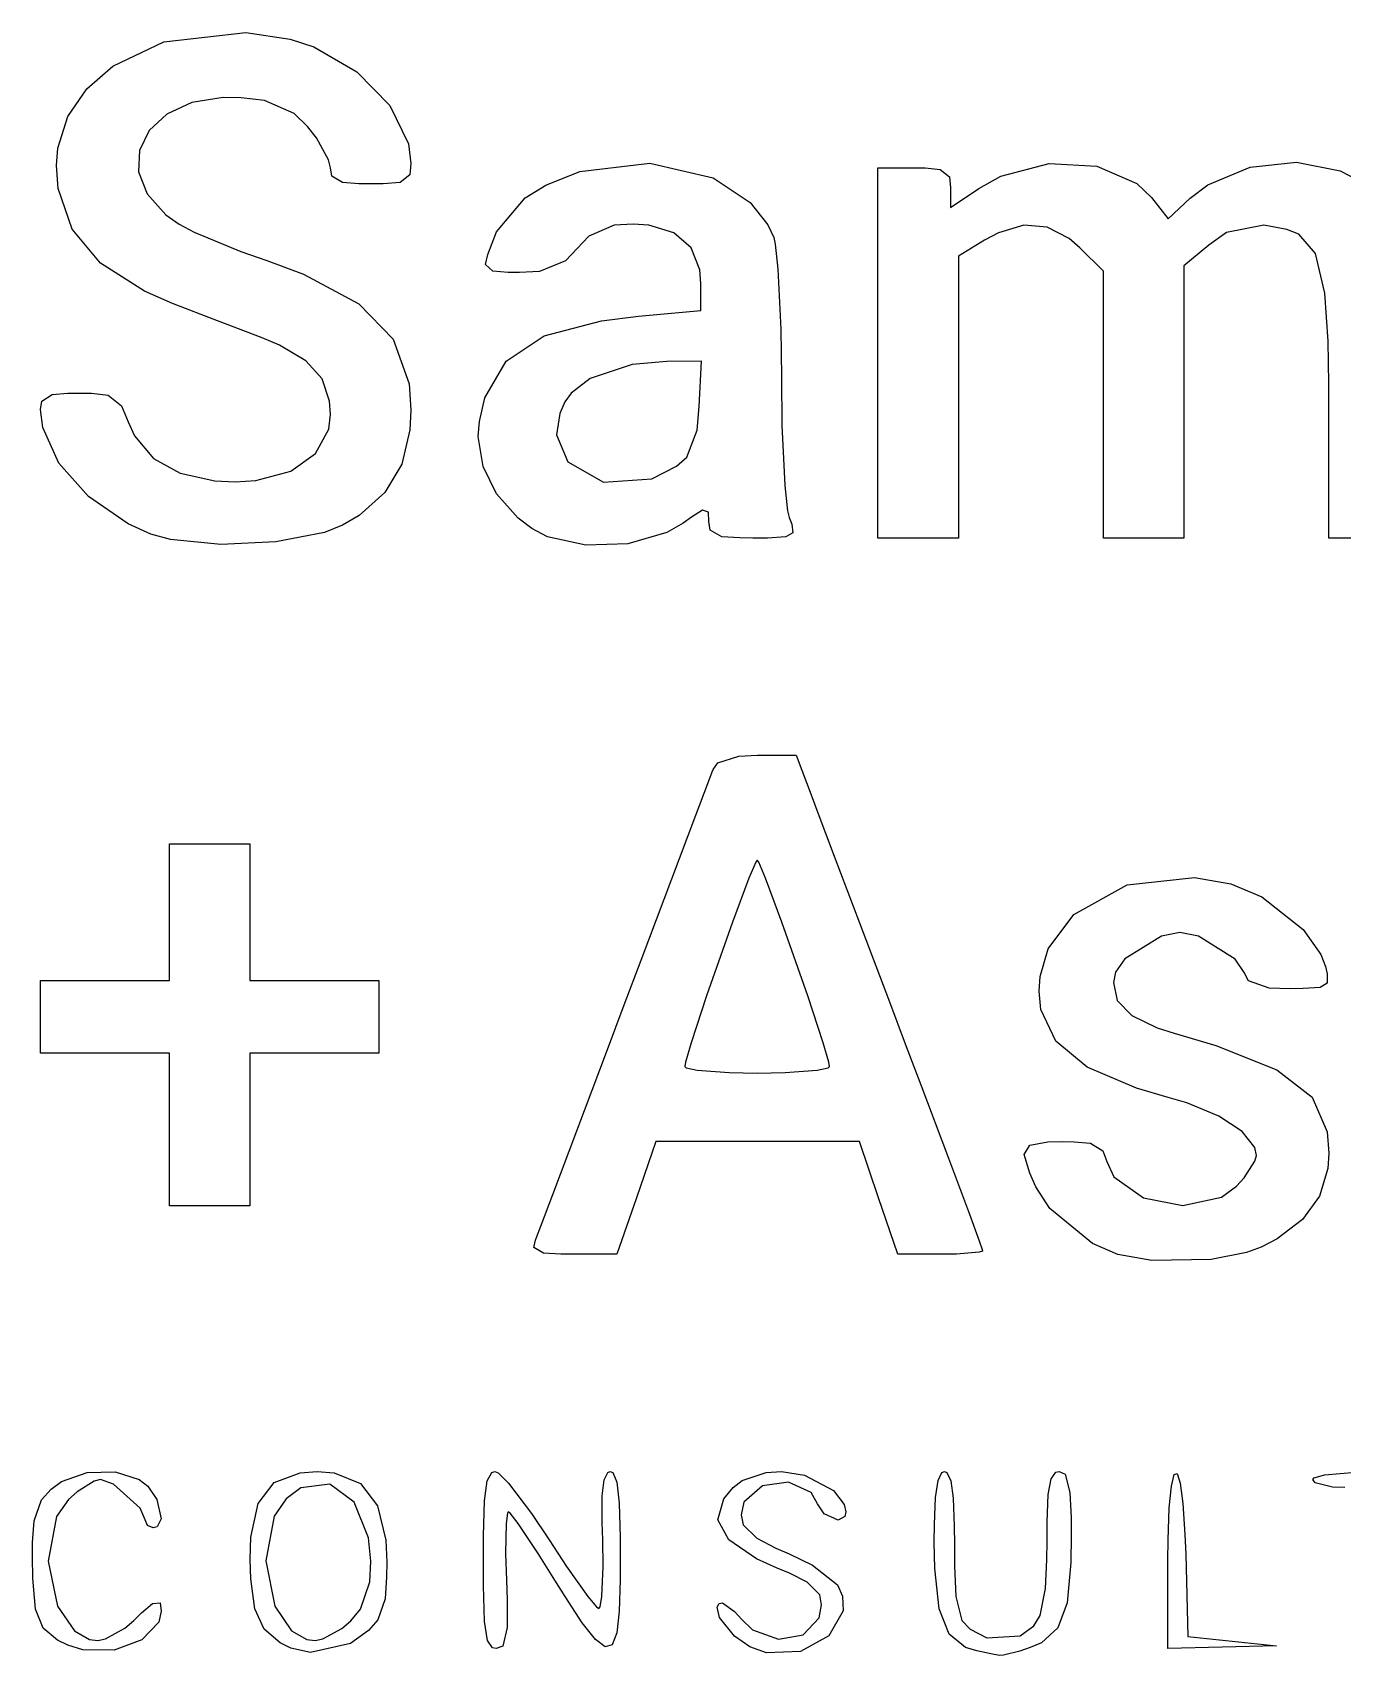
# Model space of a CAD drawing. Extents: x 2 to 500, y 3 to 208.
# Drawn here: x 2 to 164.7, y 2.8 to 204.4 of the extents above; entities that cross this region are included whole.
import ezdxf

# ---------------------------------------------------------------- set-up
doc = ezdxf.new("R2010")
doc.units = 0

msp = doc.modelspace()

# ---------------------------------------------------------------- linework, layer by layer
for p, q in [((18.292941, 203.278228), (28.482402, 204.444878)), ((28.482402, 204.444878), (33.991373, 203.620818)), ((11.995747, 200.276054), (18.292941, 203.278228)), ((33.991373, 203.620818), (36.956088, 202.662032)), ((36.956088, 202.662032), (42.29093, 199.562121)), ((8.733274, 197.421532), (11.995747, 200.276054)), ((42.29093, 199.562121), (46.381617, 195.350479)), ((6.403024, 193.984029), (8.733274, 197.421532)), ((21.787056, 195.732342), (18.689772, 194.298715)), ((25.691789, 196.368426), (21.787056, 195.732342)), ((27.917987, 196.328214), (25.691789, 196.368426)), ((30.795982, 196.002675), (27.917987, 196.328214)), ((34.514535, 194.392905), (30.795982, 196.002675)), ((5.162452, 190.048812), (6.403024, 193.984029)), ((18.689772, 194.298715), (16.49262, 192.256906)), ((36.167987, 192.756769), (34.514535, 194.392905)), ((46.381617, 195.350479), (48.6865, 190.584769)), ((16.49262, 192.256906), (15.288283, 189.796277)), ((37.267604, 191.369515), (36.167987, 192.756769)), ((5, 187.921206), (5.162452, 190.048812)), ((15.288283, 189.796277), (15.169441, 187.106192)), ((38.776536, 188.623508), (37.267604, 191.369515)), ((48.6865, 190.584769), (49, 188.168409)), ((5.210474, 185.041355), (5, 187.921206)), ((39, 187.602972), (38.776536, 188.623508)), ((39.173739, 186.569674), (39, 187.602972)), ((49, 188.168409), (48.878652, 186.760509)), ((69.990853, 187.164764), (78.64852, 188.199954)), ((78.64852, 188.199954), (86.518693, 186.383707)), ((107, 164.618749), (107, 187.618749)), ((107, 187.618749), (111.5, 187.618749)), ((111.5, 187.618749), (112.875874, 187.605341)), ((112.875874, 187.605341), (114.7338, 187.43332)), ((122.246192, 186.574662), (128.242111, 188.150275)), ((128.242111, 188.150275), (134.179986, 187.836661)), ((134.179986, 187.836661), (139.141804, 185.682304)), ((147.96415, 185.509558), (153.217028, 187.717016)), ((153.217028, 187.717016), (158.959905, 188.326857)), ((158.959905, 188.326857), (164.386483, 187.25346)), ((15.169441, 187.106192), (16.228778, 184.376011)), ((40.519495, 185.79453), (39.173739, 186.569674)), ((42.54482, 185.633691), (40.519495, 185.79453)), ((44, 185.618749), (42.54482, 185.633691)), ((45.562144, 185.630157), (44, 185.618749)), ((47.644225, 185.79453), (45.562144, 185.630157)), ((48.878652, 186.760509), (47.644225, 185.79453)), ((65.764625, 185.48605), (69.990853, 187.164764)), ((86.518693, 186.383707), (91.138542, 183.327038)), ((114.7338, 187.43332), (115.876066, 186.488483)), ((115.876066, 186.488483), (116, 185.148886)), ((119.513344, 185.063242), (122.246192, 186.574662)), ((139.141804, 185.682304), (140.969811, 183.929998)), ((164.386483, 187.25346), (166.72919, 186.058789)), ((6.930876, 179.986574), (5.210474, 185.041355)), ((16.228778, 184.376011), (18.558974, 181.795098)), ((59.640823, 179.650234), (63.201823, 183.895764)), ((63.201823, 183.895764), (65.764625, 185.48605)), ((116, 185.148886), (116, 182.679022)), ((116, 182.679022), (119.513344, 185.063242)), ((140.969811, 183.929998), (143.046859, 181.28946)), ((143.046859, 181.28946), (145.773429, 183.833479)), ((145.773429, 183.833479), (147.96415, 185.509558)), ((18.558974, 181.795098), (20.229608, 180.619792)), ((91.138542, 183.327038), (93.309157, 180.551234)), ((10.465248, 175.774731), (6.930876, 179.986574)), ((20.229608, 180.619792), (22.09903, 179.645383)), ((22.09903, 179.645383), (27.890251, 177.232031)), ((58.536738, 176.868749), (59.640823, 179.650234)), ((74.251065, 180.501339), (71.107417, 179.14152)), ((76.588894, 180.618749), (74.251065, 180.501339)), ((78.527621, 180.499637), (76.588894, 180.618749)), ((81.664474, 179.557232), (78.527621, 180.499637)), ((83.787226, 177.699231), (81.664474, 179.557232)), ((93.309157, 180.551234), (94.061992, 178.955698)), ((121.950605, 179.546162), (120.25, 178.629709)), ((125.118755, 180.496824), (121.950605, 179.546162)), ((128.032917, 180.266677), (125.118755, 180.496824)), ((130.761201, 178.850341), (128.032917, 180.266677)), ((150.304469, 179.592058), (148.076725, 178.029855)), ((154.921623, 180.518089), (150.304469, 179.592058)), ((157.790048, 179.97799), (154.921623, 180.518089)), ((159.258185, 179.399607), (157.790048, 179.97799)), ((69.653454, 177.618749), (68.18536, 176.079184)), ((71.107417, 179.14152), (69.653454, 177.618749)), ((84.863916, 174.953608), (83.787226, 177.699231)), ((94.061992, 178.955698), (94.250418, 178.156605)), ((94.250418, 178.156605), (94.585499, 175.030283)), ((120.25, 178.629709), (117, 176.648146)), ((132.076923, 177.695672), (130.761201, 178.850341)), ((135, 174.772595), (132.076923, 177.695672)), ((148.076725, 178.029855), (145, 175.440962)), ((161.343007, 176.995988), (159.258185, 179.399607)), ((15.911224, 172.289475), (10.465248, 175.774731)), ((27.890251, 177.232031), (31.098762, 176.090333)), ((31.098762, 176.090333), (35.645296, 174.412414)), ((58.280652, 175.628656), (58.536738, 176.868749)), ((59.172946, 174.775332), (58.280652, 175.628656)), ((68.18536, 176.079184), (64.968317, 174.730561)), ((117, 176.648146), (117, 159.133447)), ((162.494237, 172.066296), (161.343007, 176.995988)), ((35.645296, 174.412414), (42.540624, 170.731019)), ((61.056367, 174.629044), (59.172946, 174.775332)), ((62.497172, 174.618749), (61.056367, 174.629044)), ((64.968317, 174.730561), (62.497172, 174.618749)), ((85, 173.25668), (84.863916, 174.953608)), ((94.585499, 175.030283), (94.925985, 167.587087)), ((135, 158.195672), (135, 174.772595)), ((145, 175.440962), (145, 158.529855)), ((19.381574, 170.782958), (15.911224, 172.289475)), ((85, 169.894612), (85, 173.25668)), ((162.890576, 166.087877), (162.494237, 172.066296)), ((24.975328, 168.628763), (19.381574, 170.782958)), ((42.540624, 170.731019), (46.796292, 166.31386)), ((77.25, 169.192583), (85, 169.894612)), ((30.534435, 166.488629), (24.975328, 168.628763)), ((65.539137, 166.735254), (72.668547, 168.630872)), ((72.668547, 168.630872), (77.25, 169.192583)), ((94.925985, 167.587087), (95, 161.618749)), ((32.696245, 165.577727), (30.534435, 166.488629)), ((35.965118, 163.640594), (32.696245, 165.577727)), ((46.796292, 166.31386), (48.761091, 160.798911)), ((60.824818, 163.613899), (65.539137, 166.735254)), ((162.989102, 160.773113), (162.890576, 166.087877)), ((37.972718, 161.386851), (35.965118, 163.640594)), ((58.170104, 159.031443), (60.824818, 163.613899)), ((80.799904, 163.562307), (76.486053, 163.166113)), ((85.099808, 163.618749), (80.799904, 163.562307)), ((84.799904, 157.97057), (85.099808, 163.618749)), ((107, 141.618749), (107, 164.618749)), ((38.89311, 158.621089), (37.972718, 161.386851)), ((71.268548, 161.429453), (68.905247, 159.620693)), ((76.486053, 163.166113), (71.268548, 161.429453)), ((95, 161.618749), (95.076953, 155.642682)), ((3.164343, 158.644251), (4.450897, 159.439966)), ((4.450897, 159.439966), (6.397466, 159.603687)), ((6.397466, 159.603687), (7.799112, 159.618749)), ((7.799112, 159.618749), (9.329284, 159.605542)), ((9.329284, 159.605542), (11.419298, 159.39044)), ((11.419298, 159.39044), (13.062188, 158.048816)), ((48.761091, 160.798911), (48.993411, 157.516632)), ((68.905247, 159.620693), (68.129985, 158.549455)), ((163, 157.668409), (162.989102, 160.773113)), ((3, 157.578911), (3.164343, 158.644251)), ((3.270814, 155.366237), (3, 157.578911)), ((13.062188, 158.048816), (13.888899, 156.049447)), ((39, 156.985136), (38.89311, 158.621089)), ((48.993411, 157.516632), (48.871799, 155.068258)), ((57.50401, 156.118749), (58.170104, 159.031443)), ((68.129985, 158.549455), (67.477634, 157.111829)), ((84.549889, 155.034458), (84.799904, 157.97057)), ((117, 159.133447), (117, 141.618749)), ((135, 141.618749), (135, 158.195672)), ((145, 158.529855), (145, 141.618749)), ((163, 141.618749), (163, 157.668409)), ((5.291672, 150.905261), (3.270814, 155.366237)), ((13.888899, 156.049447), (14.684028, 154.306263)), ((38.786044, 155.167941), (39, 156.985136)), ((57.367885, 154.221602), (57.50401, 156.118749)), ((67.477634, 157.111829), (67.096787, 154.430196)), ((95.076953, 155.642682), (95.430957, 148.163931)), ((14.684028, 154.306263), (17.011668, 151.52077)), ((37.149385, 152.10677), (38.786044, 155.167941)), ((48.871799, 155.068258), (47.859079, 150.79814)), ((57.955885, 150.529009), (57.367885, 154.221602)), ((67.096787, 154.430196), (68.470345, 151.101694)), ((83.28096, 151.679945), (84.549889, 155.034458)), ((17.011668, 151.52077), (20.328357, 149.666493)), ((34.067715, 149.927729), (37.149385, 152.10677)), ((82, 150.568806), (83.28096, 151.679945)), ((8.961166, 146.762222), (5.291672, 150.905261)), ((20.328357, 149.666493), (24.641143, 148.739491)), ((29.741016, 148.772224), (34.067715, 149.927729)), ((47.859079, 150.79814), (45.772001, 147.282048)), ((59.627456, 147.102058), (57.955885, 150.529009)), ((68.470345, 151.101694), (72.910656, 148.546789)), ((78.905784, 148.964952), (82, 150.568806)), ((24.641143, 148.739491), (27.173275, 148.622487)), ((27.173275, 148.622487), (29.741016, 148.772224)), ((45.772001, 147.282048), (42.552524, 144.422205)), ((72.910656, 148.546789), (78.905784, 148.964952)), ((95.430957, 148.163931), (95.779342, 145.002618)), ((13.890889, 143.37565), (8.961166, 146.762222)), ((62.30648, 144.096803), (59.627456, 147.102058)), ((16.70696, 142.10308), (13.890889, 143.37565)), ((40.5, 143.207822), (38.252776, 142.313075)), ((42.552524, 144.422205), (40.5, 143.207822)), ((64, 142.801078), (62.30648, 144.096803)), ((82.792543, 143.471026), (80.777963, 142.318885)), ((83.841387, 144.212921), (82.792543, 143.471026)), ((85.201827, 145.071685), (83.841387, 144.212921)), ((85.945051, 144.833984), (85.201827, 145.071685)), ((86, 143.686843), (85.945051, 144.833984)), ((86.17085, 142.587883), (86, 143.686843)), ((95.779342, 145.002618), (95.975249, 144.183849)), ((95.975249, 144.183849), (96.285438, 143.338662)), ((96.285438, 143.338662), (96.419861, 142.247285)), ((19.143651, 141.425813), (16.70696, 142.10308)), ((25.380798, 140.812092), (19.143651, 141.425813)), ((38.252776, 142.313075), (32.232162, 141.130209)), ((65.940675, 141.789941), (64, 142.801078)), ((70.702705, 140.725052), (65.940675, 141.789941)), ((80.777963, 142.318885), (75.93147, 140.911456)), ((87.603292, 141.788219), (86.17085, 142.587883)), ((89.842142, 141.632185), (87.603292, 141.788219)), ((91.475249, 141.618749), (89.842142, 141.632185)), ((93.277328, 141.623973), (91.475249, 141.618749)), ((95.556925, 141.755392), (93.277328, 141.623973)), ((96.419861, 142.247285), (95.556925, 141.755392)), ((112, 141.618749), (107, 141.618749)), ((117, 141.618749), (112, 141.618749)), ((140, 141.618749), (135, 141.618749)), ((145, 141.618749), (140, 141.618749)), ((168.095374, 141.618749), (163, 141.618749)), ((32.232162, 141.130209), (25.380798, 140.812092)), ((75.93147, 140.911456), (70.702705, 140.725052)), ((86.531518, 112.868749), (87.094942, 113.70341)), ((87.094942, 113.70341), (89.702011, 114.532386)), ((89.702011, 114.532386), (92.03514, 114.618749)), ((92.03514, 114.618749), (96.856302, 114.618749)), ((96.856302, 114.618749), (98.825909, 109.368749)), ((84.375427, 107.17893), (85.861456, 111.108107)), ((85.861456, 111.108107), (86.408261, 112.547811)), ((86.408261, 112.547811), (86.531518, 112.868749)), ((98.825909, 109.368749), (99.417544, 107.796776)), ((81.388923, 99.266576), (84.375427, 107.17893)), ((99.417544, 107.796776), (101.570854, 102.094367)), ((19, 95.118749), (19, 103.618749)), ((19, 103.618749), (24, 103.618749)), ((24, 103.618749), (29, 103.618749)), ((29, 103.618749), (29, 95.118749)), ((91.81284, 101.334555), (90.975453, 99.367909)), ((92, 101.606096), (91.81284, 101.334555)), ((92.18716, 101.334555), (92, 101.606096)), ((93.024547, 99.367909), (92.18716, 101.334555)), ((101.570854, 102.094367), (104.701129, 93.81734)), ((77.58577, 89.178637), (81.388923, 99.266576)), ((90.975453, 99.367909), (88.922781, 93.887476)), ((95.077219, 93.887476), (93.024547, 99.367909)), ((137.946552, 98.542292), (146.315158, 99.448075)), ((146.315158, 99.448075), (150.830354, 98.666393)), ((131.333836, 94.834141), (137.946552, 98.542292)), ((150.830354, 98.666393), (154.686134, 97.025006)), ((154.686134, 97.025006), (159.800668, 92.974911)), ((19, 86.618749), (19, 95.118749)), ((29, 95.118749), (29, 86.618749)), ((128.157161, 90.567566), (131.333836, 94.834141)), ((88.922781, 93.887476), (85.709919, 84.736329)), ((98.290081, 84.736329), (95.077219, 93.887476)), ((104.701129, 93.81734), (108.42867, 83.969697)), ((159.800668, 92.974911), (162.016161, 89.872203)), ((142.207057, 92.13807), (137.662547, 89.319989)), ((144.5, 92.618749), (142.207057, 92.13807)), ((146.801783, 92.136572), (144.5, 92.618749)), ((151.346164, 89.30133), (146.801783, 92.136572)), ((75.491156, 83.618749), (77.58577, 89.178637)), ((127.134033, 87.153585), (128.157161, 90.567566)), ((137.662547, 89.319989), (136.51547, 87.667489)), ((152.496519, 87.629716), (151.346164, 89.30133)), ((162.016161, 89.872203), (162.573279, 88.368749)), ((127, 85.303267), (127.134033, 87.153585)), ((136.51547, 87.667489), (136.258993, 86.403478)), ((153.020071, 86.61339), (152.496519, 87.629716)), ((162.573279, 88.368749), (162.771782, 87.469239)), ((162.771782, 87.469239), (162.777117, 86.302693)), ((3, 82.118749), (3, 86.618749)), ((3, 86.618749), (11, 86.618749)), ((11, 86.618749), (19, 86.618749)), ((29, 86.618749), (37, 86.618749)), ((37, 86.618749), (45, 86.618749)), ((45, 86.618749), (45, 82.118749)), ((85.709919, 84.736329), (83.785802, 78.889735)), ((100.214198, 78.889735), (98.290081, 84.736329)), ((127.223926, 83.017509), (127, 85.303267)), ((136.258993, 86.403478), (136.723269, 84.167753)), ((155.602658, 85.698925), (153.020071, 86.61339)), ((158.175796, 85.618749), (155.602658, 85.698925)), ((159.823155, 85.625292), (158.175796, 85.618749)), ((161.927379, 85.771303), (159.823155, 85.625292)), ((162.777117, 86.302693), (161.927379, 85.771303)), ((73.396723, 78.058861), (75.491156, 83.618749)), ((108.42867, 83.969697), (110.397758, 78.770644)), ((129.084165, 79.086847), (127.223926, 83.017509)), ((136.723269, 84.167753), (138.517587, 82.293481)), ((3, 77.618749), (3, 82.118749)), ((45, 82.118749), (45, 77.618749)), ((138.517587, 82.293481), (141.674435, 80.746725)), ((141.674435, 80.746725), (143.773961, 80.085561)), ((83.785802, 78.889735), (83.095335, 76.504619)), ((100.904665, 76.504619), (100.214198, 78.889735)), ((110.397758, 78.770644), (112.326646, 73.670542)), ((132.980537, 75.884971), (129.084165, 79.086847)), ((143.773961, 80.085561), (148.956318, 78.558018)), ((11, 77.618749), (3, 77.618749)), ((19, 77.618749), (11, 77.618749)), ((19, 68.118749), (19, 77.618749)), ((37, 77.618749), (29, 77.618749)), ((29, 77.618749), (29, 68.118749)), ((45, 77.618749), (37, 77.618749)), ((69.594905, 67.970922), (73.396723, 78.058861)), ((148.956318, 78.558018), (156.524911, 75.535955)), ((83.095335, 76.504619), (83, 75.971533)), ((83, 75.971533), (83.183691, 75.800227)), ((83.183691, 75.800227), (84.54248, 75.49559)), ((84.54248, 75.49559), (88.505469, 75.186039)), ((88.505469, 75.186039), (92, 75.118749)), ((92, 75.118749), (95.494531, 75.186039)), ((95.494531, 75.186039), (99.45752, 75.49559)), ((99.45752, 75.49559), (100.816309, 75.800227)), ((100.816309, 75.800227), (101, 75.971533)), ((101, 75.971533), (100.904665, 76.504619)), ((139.096584, 73.261053), (132.980537, 75.884971)), ((156.524911, 75.535955), (160.917388, 72.129844)), ((112.326646, 73.670542), (115.756822, 64.554849)), ((143.044343, 72.118695), (139.096584, 73.261053)), ((145.366256, 71.438282), (143.044343, 72.118695)), ((149.344193, 69.787947), (145.366256, 71.438282)), ((160.917388, 72.129844), (162.796201, 67.825991)), ((152.233609, 67.883839), (149.344193, 69.787947)), ((19, 58.618749), (19, 68.118749)), ((29, 68.118749), (29, 58.618749)), ((66.610793, 60.058568), (69.594905, 67.970922)), ((79.427352, 66.618749), (77, 59.618749)), ((92.057381, 66.618749), (79.427352, 66.618749)), ((104.687411, 66.618749), (92.057381, 66.618749)), ((107.07055, 59.618749), (104.687411, 66.618749)), ((125.840548, 66.190911), (128.098958, 66.587312)), ((128.098958, 66.587312), (129.891592, 66.618749)), ((129.891592, 66.618749), (131.361556, 66.603134)), ((131.361556, 66.603134), (133.411777, 66.41865)), ((153.793701, 65.884645), (152.233609, 67.883839)), ((162.796201, 67.825991), (163, 65.176882)), ((115.756822, 64.554849), (118.354303, 57.589273)), ((125.16396, 65.027785), (125.840548, 66.190911)), ((125.844414, 62.71151), (125.16396, 65.027785)), ((133.411777, 66.41865), (134.924569, 65.460979)), ((134.924569, 65.460979), (135.406079, 64.136937)), ((154, 64.89898), (153.793701, 65.884645)), ((153.806321, 64.172913), (154, 64.89898)), ((163, 65.176882), (162.871147, 63.263771)), ((126.623287, 61.000184), (125.844414, 62.71151)), ((135.406079, 64.136937), (136.313471, 62.260827)), ((152.498509, 62.13454), (153.806321, 64.172913)), ((162.871147, 63.263771), (161.833301, 59.844091)), ((128.348917, 58.307914), (126.623287, 61.000184)), ((136.313471, 62.260827), (139.963327, 59.620721)), ((149.655068, 59.72827), (151.545455, 61.073294)), ((151.545455, 61.073294), (152.498509, 62.13454)), ((24, 58.618749), (19, 58.618749)), ((29, 58.618749), (24, 58.618749)), ((65.127078, 56.12939), (66.610793, 60.058568)), ((77, 59.618749), (74.572648, 52.618749)), ((109.453689, 52.618749), (107.07055, 59.618749)), ((139.963327, 59.620721), (144.881789, 58.687078)), ((144.881789, 58.687078), (149.655068, 59.72827)), ((161.833301, 59.844091), (159.739657, 56.944852)), ((118.354303, 57.589273), (119.566422, 54.284378)), ((133.635093, 53.944548), (128.348917, 58.307914)), ((159.739657, 56.944852), (156.571486, 54.540115)), ((64.459638, 54.368749), (64.581994, 54.689687)), ((64.581994, 54.689687), (65.127078, 56.12939)), ((156.571486, 54.540115), (154.578599, 53.51508)), ((64.283392, 53.448318), (64.459638, 54.368749)), ((65.453294, 52.768089), (64.283392, 53.448318)), ((67.595319, 52.631042), (65.453294, 52.768089)), ((69.179335, 52.618749), (67.595319, 52.631042)), ((74.572648, 52.618749), (69.179335, 52.618749)), ((114.726845, 52.618749), (109.453689, 52.618749)), ((116.774312, 52.650461), (114.726845, 52.618749)), ((119.583915, 52.864596), (116.774312, 52.650461)), ((119.566422, 54.284378), (119.950184, 53.19309)), ((120, 53.020644), (119.583915, 52.864596)), ((119.950184, 53.19309), (120, 53.020644)), ((136.791359, 52.607157), (133.635093, 53.944548)), ((141.031597, 51.854513), (136.791359, 52.607157)), ((152.787796, 52.858374), (148.361301, 51.986376)), ((154.578599, 53.51508), (152.787796, 52.858374)), ((148.361301, 51.986376), (141.031597, 51.854513)), ((4.314451, 23.444435), (5.588023, 24.370636)), ((5.588023, 24.370636), (8.798682, 25.479568)), ((9.660795, 24.42507), (7.529545, 23.117257)), ((8.798682, 25.479568), (12.272483, 25.579352)), ((10.454545, 24.618749), (9.660795, 24.42507)), ((12.047862, 24.055948), (10.454545, 24.618749)), ((12.272483, 25.579352), (15.263569, 24.648563)), ((15.263569, 24.648563), (16.345012, 23.790008)), ((30.036008, 21.657081), (32.024831, 24.265903)), ((32.024831, 24.265903), (35.243115, 25.476583)), ((35.243115, 25.476583), (37.359906, 25.618749)), ((37.359906, 25.618749), (39.467322, 25.457862)), ((39.467322, 25.457862), (42.751076, 24.131256)), ((58.148557, 21.981583), (58.469421, 24.4677)), ((58.469421, 24.4677), (59.03132, 25.508447)), ((59.03132, 25.508447), (59.419686, 25.618749)), ((59.419686, 25.618749), (59.813664, 25.445296)), ((59.813664, 25.445296), (61.125566, 24.162245)), ((72.766607, 22.58333), (72.985972, 24.595794)), ((72.985972, 24.595794), (73.434055, 25.515098)), ((73.434055, 25.515098), (73.75, 25.621083)), ((73.75, 25.621083), (74.069029, 25.481374)), ((74.069029, 25.481374), (74.551607, 24.28332)), ((74.551607, 24.28332), (74.848152, 21.673173)), ((89, 23.618749), (90.125, 24.493749)), ((90.125, 24.493749), (93.125, 25.493749)), ((95.885737, 24.305468), (92.640748, 23.837838)), ((93.125, 25.493749), (95, 25.618749)), ((95, 25.618749), (97.888224, 25.178796)), ((98.694683, 22.998263), (95.885737, 24.305468)), ((97.888224, 25.178796), (101.49264, 23.267332)), ((114.156831, 22.411585), (114.456697, 24.516789)), ((114.456697, 24.516789), (114.936396, 25.500874)), ((114.936396, 25.500874), (115.25, 25.616845)), ((115.25, 25.616845), (115.56443, 25.496762)), ((115.56443, 25.496762), (116.044568, 24.481925)), ((116.044568, 24.481925), (116.343928, 22.306906)), ((128.153454, 22.785372), (128.490132, 24.731653)), ((128.490132, 24.731653), (129.085845, 25.534952)), ((129.085845, 25.534952), (129.5, 25.618749)), ((129.5, 25.618749), (130.243708, 25.277033)), ((130.243708, 25.277033), (130.843724, 23.001102)), ((143.435875, 23.812143), (143.776071, 25.243086)), ((143.776071, 25.243086), (144.153548, 25.370899)), ((144.153548, 25.370899), (144.529985, 24.182606)), ((161, 24.618749), (161.167969, 24.831856)), ((161.315625, 24.230468), (161, 24.618749)), ((161.167969, 24.831856), (162.441406, 25.195572)), ((163.446875, 23.697655), (161.315625, 24.230468)), ((162.441406, 25.195572), (166.34375, 25.545832)), ((3.134381, 22.096197), (4.314451, 23.444435)), ((7.529545, 23.117257), (6.454545, 22.164203)), ((15.375802, 21.055346), (12.047862, 24.055948)), ((16.345012, 23.790008), (17.438162, 22.131104)), ((33.516649, 22.226307), (32.02871, 20.068214)), ((35.332289, 23.597349), (33.516649, 22.226307)), ((38.923213, 24.041598), (35.332289, 23.597349)), ((41.936742, 21.809828), (38.923213, 24.041598)), ((42.751076, 24.131256), (44.860654, 21.377057)), ((61.125566, 24.162245), (63.988003, 20.42015)), ((72.756334, 19.297649), (72.766607, 22.58333)), ((87.115647, 19.609719), (87.852662, 22.237478)), ((87.852662, 22.237478), (89, 23.618749)), ((92.640748, 23.837838), (90.351403, 21.795926)), ((99.500738, 21.616425), (98.694683, 22.998263)), ((101.49264, 23.267332), (102.815522, 21.530407)), ((114.016583, 19.043354), (114.156831, 22.411585)), ((116.343928, 22.306906), (116.483535, 18.818954)), ((128.014496, 19.341654), (128.153454, 22.785372)), ((130.843724, 23.001102), (130.985065, 19.858448)), ((143.171287, 21.091046), (143.435875, 23.812143)), ((144.529985, 24.182606), (144.867055, 21.66523)), ((165, 23.618749), (163.446875, 23.697655)), ((2.220784, 19.509214), (3.134381, 22.096197)), ((6.454545, 22.164203), (4.987975, 20.025454)), ((16, 19.618749), (15.375802, 21.055346)), ((17.438162, 22.131104), (17.963909, 19.723158)), ((29.127521, 17.454507), (30.036008, 21.657081)), ((43.74457, 17.367353), (41.936742, 21.809828)), ((44.860654, 21.377057), (45.876769, 17.089892)), ((58.014236, 17.627884), (58.148557, 21.981583)), ((60.982963, 20.445433), (60.823521, 19.162163)), ((61.095362, 20.618894), (60.982963, 20.445433)), ((61.320972, 20.445378), (61.095362, 20.618894)), ((62.317853, 19.162026), (61.320972, 20.445378)), ((63.988003, 20.42015), (66.169686, 17.120401)), ((74.848152, 21.673173), (74.984192, 17.426233)), ((90.351403, 21.795926), (90, 20.247288)), ((90, 20.247288), (90.255025, 18.994575)), ((100.318431, 20.348106), (99.500738, 21.616425)), ((102.062145, 19.592159), (100.318431, 20.348106)), ((102.815522, 21.530407), (103, 20.618749)), ((103, 20.618749), (102.875982, 20.050249)), ((143.020629, 17.092772), (143.171287, 21.091046)), ((144.867055, 21.66523), (145.126436, 17.805794)), ((2.019879, 16.815836), (2.220784, 19.509214)), ((4.987975, 20.025454), (3.956693, 14.493054)), ((16.29375, 18.912499), (16, 19.618749)), ((17, 18.618749), (16.29375, 18.912499)), ((17.497437, 18.758225), (17, 18.618749)), ((17.963909, 19.723158), (17.497437, 18.758225)), ((32.02871, 20.068214), (30.960601, 14.509985)), ((60.823521, 19.162163), (60.76268, 15.419329)), ((64.821135, 15.419151), (62.317853, 19.162026)), ((72.823474, 17.121083), (72.756334, 19.297649)), ((88.470666, 17.133981), (87.115647, 19.609719)), ((90.255025, 18.994575), (91.960539, 17.33889)), ((102.875982, 20.050249), (102.062145, 19.592159)), ((114, 16.841255), (114.016583, 19.043354)), ((116.483535, 18.818954), (116.5, 16.534895)), ((128, 16.94749), (128.014496, 19.341654)), ((130.985065, 19.858448), (131, 17.683849)), ((2, 15.026222), (2.019879, 16.815836)), ((29.031803, 14.694435), (29.127521, 17.454507)), ((44, 14.46251), (43.74457, 17.367353)), ((45.876769, 17.089892), (46, 14.338517)), ((58, 14.618749), (58.014236, 17.627884)), ((66.169686, 17.120401), (68.304324, 13.820521)), ((72.884095, 13.819916), (72.823474, 17.121083)), ((74.984192, 17.426233), (75, 14.618749)), ((91.935906, 14.77704), (88.470666, 17.133981)), ((91.960539, 17.33889), (94.321726, 16.104204)), ((114.061399, 13.553153), (114, 16.841255)), ((116.5, 16.534895), (116.514712, 13.884611)), ((127.981065, 14.640282), (128, 16.94749)), ((131, 17.683849), (130.950926, 14.305992)), ((143, 14.618749), (143.020629, 17.092772)), ((145.126436, 17.805794), (145.215017, 15.368749)), ((2.03194, 12.359665), (2, 15.026222)), ((3.956693, 14.493054), (5.124847, 8.898446)), ((29.097378, 12.267796), (29.031803, 14.694435)), ((30.960601, 14.509985), (32.107478, 8.902782)), ((43.889691, 11.933337), (44, 14.46251)), ((46, 14.338517), (45.980353, 12.519524)), ((58.012547, 11.440331), (58, 14.618749)), ((60.76268, 15.419329), (60.852616, 12.118894)), ((66.884923, 12.118749), (64.821135, 15.419151)), ((75, 14.618749), (74.98704, 12.182515)), ((94.465541, 13.632735), (91.935906, 14.77704)), ((94.321726, 16.104204), (95.957565, 15.375638)), ((95.957565, 15.375638), (98.874472, 14.004813)), ((127.811781, 11.06675), (127.981065, 14.640282)), ((130.950926, 14.305992), (130.480505, 9.307924)), ((143, 3.618749), (143, 14.618749)), ((145.215017, 15.368749), (145.5, 5.118749)), ((2.382104, 8.527801), (2.03194, 12.359665)), ((29.60877, 8.544873), (29.097378, 12.267796)), ((45.980353, 12.519524), (45.783298, 9.783291)), ((60.852616, 12.118894), (60.941862, 9.664186)), ((68.148707, 10.07584), (66.884923, 12.118749)), ((68.304324, 13.820521), (70.950344, 10.077826)), ((72.72762, 10.076666), (72.884095, 13.819916)), ((74.98704, 12.182515), (74.860876, 8.252062)), ((95.996509, 12.988838), (94.465541, 13.632735)), ((98.196004, 11.879499), (95.996509, 12.988838)), ((98.874472, 14.004813), (101.98315, 11.541447)), ((114.605997, 8.575786), (114.061399, 13.553153)), ((116.514712, 13.884611), (116.672569, 10.09292)), ((42.748617, 8.498225), (43.889691, 11.933337)), ((58.145049, 6.996809), (58.012547, 11.440331)), ((99.768625, 10.30505), (98.196004, 11.879499)), ((100, 9.037789), (99.768625, 10.30505)), ((101.98315, 11.541447), (102.588807, 10.120935)), ((102.588807, 10.120935), (102.672699, 8.298206)), ((116.672569, 10.09292), (117.431242, 7.091571)), ((127.140291, 7.743829), (127.811781, 11.06675)), ((3.324287, 6.171685), (2.382104, 8.527801)), ((5.124847, 8.898446), (7.201521, 5.824601)), ((15.55699, 8.065391), (16.924051, 9.236361)), ((16.924051, 9.236361), (17.868765, 9.290996)), ((18, 8.273736), (17.69562, 6.906207)), ((17.868765, 9.290996), (18, 8.273736)), ((30.767923, 6.022802), (29.60877, 8.544873)), ((32.107478, 8.902782), (34.183935, 5.825355)), ((41.545455, 7.073294), (42.748617, 8.498225)), ((45.783298, 9.783291), (44.893901, 7.182551)), ((60.941862, 9.664186), (60.951568, 6.231232)), ((70.276192, 6.839665), (68.148707, 10.07584)), ((70.950344, 10.077826), (72.049263, 8.794185)), ((72.049263, 8.794185), (72.323474, 8.620401)), ((72.323474, 8.620401), (72.48229, 8.793603)), ((72.48229, 8.793603), (72.72762, 10.076666)), ((74.860876, 8.252062), (74.551078, 5.562232)), ((87.030318, 8.761903), (87.271365, 9.223447)), ((87.301351, 7.46601), (87.030318, 8.761903)), ((87.271365, 9.223447), (87.70805, 9.286176)), ((87.70805, 9.286176), (89.19311, 8.246106)), ((89.19311, 8.246106), (90.058576, 7.271411)), ((99.706299, 7.438456), (100, 9.037789)), ((102.672699, 8.298206), (100.898899, 5.19357)), ((115.831682, 5.425119), (114.605997, 8.575786)), ((130.480505, 9.307924), (129.340767, 6.178494)), ((5.110861, 4.660211), (3.324287, 6.171685)), ((11.08133, 4.816014), (13.464534, 6.148046)), ((13.464534, 6.148046), (14.590909, 7.118749)), ((14.590909, 7.118749), (15.55699, 8.065391)), ((17.69562, 6.906207), (15.577184, 4.694674)), ((38.077744, 4.812428), (40.436728, 6.12024)), ((40.436728, 6.12024), (41.545455, 7.073294)), ((44.893901, 7.182551), (43.75, 5.867192)), ((58.492158, 4.614335), (58.145049, 6.996809)), ((60.951568, 6.231232), (60.419245, 3.923484)), ((71.920203, 4.751743), (70.276192, 6.839665)), ((89.181212, 5.165939), (87.301351, 7.46601)), ((90.058576, 7.271411), (91.420033, 5.966164)), ((97.712489, 5.316029), (99.706299, 7.438456)), ((117.431242, 7.091571), (118.44113, 6.036799)), ((124.649407, 5.186536), (126.345012, 6.44749)), ((126.345012, 6.44749), (127.140291, 7.743829)), ((129.340767, 6.178494), (127.324166, 4.347838)), ((6.399661, 4.023994), (5.110861, 4.660211)), ((7.201521, 5.824601), (9.06306, 4.762801)), ((9.06306, 4.762801), (10.118035, 4.618749)), ((10.118035, 4.618749), (11.08133, 4.816014)), ((15.577184, 4.694674), (12.149421, 3.438925)), ((32.743759, 4.334043), (30.767923, 6.022802)), ((34.090721, 3.687298), (32.743759, 4.334043)), ((34.183935, 5.825355), (36.05498, 4.76286)), ((36.05498, 4.76286), (37.118035, 4.618749)), ((41.495755, 4.239318), (36.527623, 3.118116)), ((37.118035, 4.618749), (38.077744, 4.812428)), ((43.75, 5.867192), (41.495755, 4.239318)), ((59.139545, 3.704868), (58.492158, 4.614335)), ((73.14071, 3.830547), (71.920203, 4.751743)), ((73.997679, 4.094552), (73.14071, 3.830547)), ((74.551078, 5.562232), (73.997679, 4.094552)), ((91.098156, 3.842895), (89.181212, 5.165939)), ((91.420033, 5.966164), (94.634135, 4.769071)), ((94.634135, 4.769071), (97.712489, 5.316029)), ((100.898899, 5.19357), (97.387701, 3.275189)), ((117.880876, 3.735048), (115.831682, 5.425119)), ((118.44113, 6.036799), (120.521817, 4.972063)), ((120.521817, 4.972063), (124.649407, 5.186536)), ((127.324166, 4.347838), (125.922185, 3.741467)), ((145.5, 5.118749), (151, 4.531745)), ((151, 4.531745), (156.5, 3.944742)), ((8.256615, 3.448262), (6.399661, 4.023994)), ((12.149421, 3.438925), (8.256615, 3.448262)), ((36.527623, 3.118116), (34.090721, 3.687298)), ((59.602616, 3.618749), (59.139545, 3.704868)), ((60.419245, 3.923484), (59.602616, 3.618749)), ((93.160761, 3.101257), (91.098156, 3.842895)), ((97.387701, 3.275189), (93.160761, 3.101257)), ((119.258796, 3.323329), (117.880876, 3.735048)), ((121.018124, 2.978073), (119.258796, 3.323329)), ((122.100777, 2.754931), (121.018124, 2.978073)), ((122.588175, 2.790643), (122.100777, 2.754931)), ((124.624269, 3.316282), (122.588175, 2.790643)), ((125.922185, 3.741467), (124.624269, 3.316282)), ((149.75, 3.781745), (143, 3.618749)), ((156.5, 3.944742), (149.75, 3.781745))]:
    msp.add_line(p, q)

doc.saveas('drawing.dxf')
